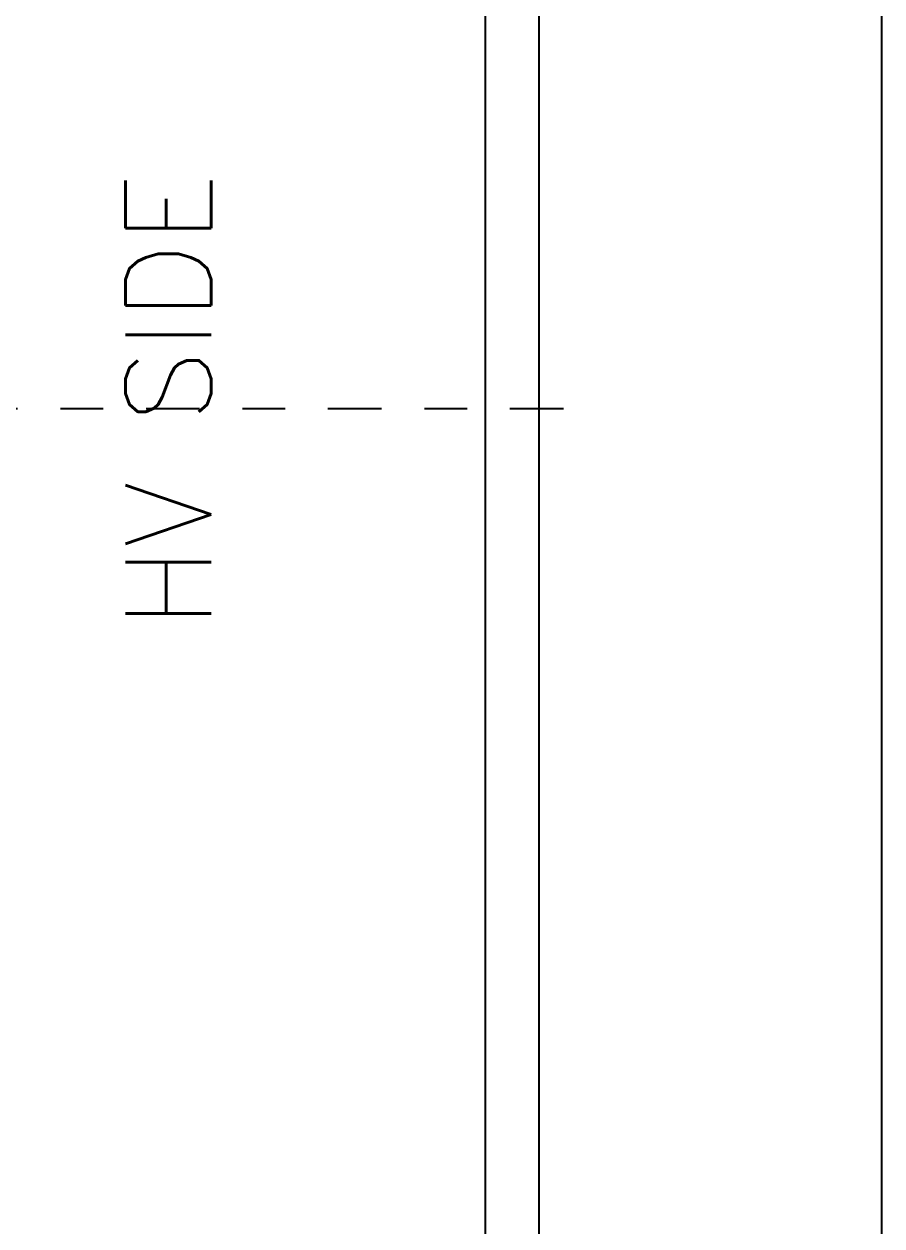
# Model space of a CAD drawing. Header units: metres. Extents: x 529718 to 530598, y 2673304 to 2673482.
# Drawn here: x 530185.683 to 530187.686, y 2673372.769 to 2673375.576 of the extents above; entities that cross this region are included whole.
import ezdxf

# ---------------------------------------------------------------- set-up
doc = ezdxf.new("R2010")
doc.units = ezdxf.units.M
doc.linetypes.add('CENTER', pattern=[2, 1.25, -0.25, 0.25, -0.25])
doc.layers.add('IDT', color=7, linetype='Continuous')
doc.styles.add('RomanS', font='romans.shx')
doc.linetypes.add('FOUNDATION LAYOUT$0$FENCELINE1', pattern='A,6.35,-2.54,[133,ltypeshp.shx,S=2.54,R=0,X=-2.54,Y=0],-2.54,25.4', length=36.83)

# ---------------------------------------------------------------- blocks, each defined once
blk = doc.blocks.new('IDT')
at = {"layer": 'IDT', "color": 0}
for p, q in [((12.6025, 7.0104), (12.6025, 16.8104)), ((12.7275, 7.1354), (12.7275, 16.6854))]:
    blk.add_line(p, q, dxfattribs=at)
at = {"layer": 'IDT', "color": 8, "linetype": 'CENTER', "ltscale": 0.1}
blk.add_line((12.5447, 11.9854), (27.1642, 11.9854), dxfattribs=at)
at = {"layer": 'IDT', "color": 7, "linetype": 'FOUNDATION LAYOUT$0$FENCELINE1', "ltscale": 0.01}
blk.add_lwpolyline([(19.9107, 22.4854), (11.801, 22.4854), (11.801, 6.2104), (19.7314, 6.2104), (25.552, 6.2104), (25.552, 9.0601)], dxfattribs=at)
at = {"layer": 'IDT', "color": 7, "ltscale": 0.1, "style": 'RomanS'}
blk.add_text('HV SIDE', height=0.2, rotation=270, dxfattribs=at).set_placement((13.3675, 12.4983))

msp = doc.modelspace()

# ---------------------------------------------------------------- block references
at = {"layer": 'IDT', "color": 8, "rotation": 180}
msp.add_blockref('IDT', (530199.4873, 2673386.663), dxfattribs=at)

doc.saveas('drawing.dxf')
